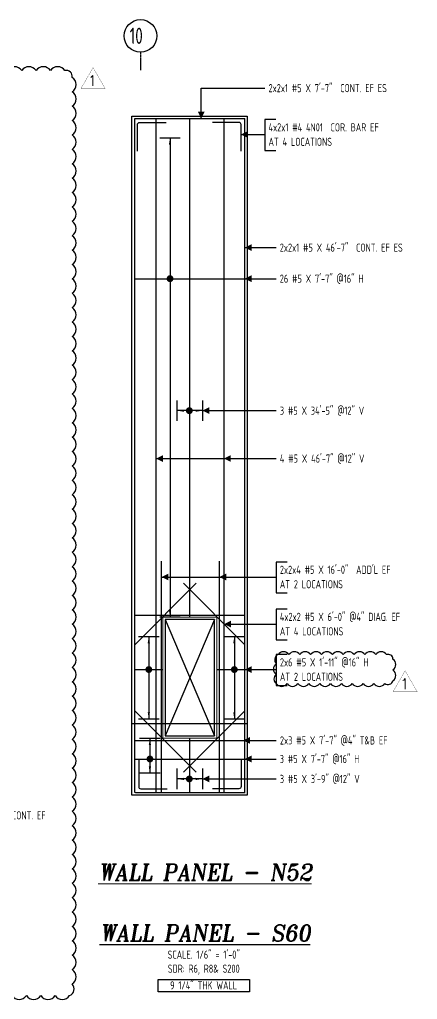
# Model space of a CAD drawing. Header units: inches. Extents: x 10095 to 38568, y -2433 to 4174.
# Drawn here: x 23347 to 23677, y 169 to 982 of the extents above; entities that cross this region are included whole.
import ezdxf
from ezdxf.enums import TextEntityAlignment as Align

# ---------------------------------------------------------------- set-up
doc = ezdxf.new("R2010")
doc.units = ezdxf.units.IN
doc.header["$MEASUREMENT"] = 0
doc.linetypes.add('PHANTOM', pattern=[2.5, 1.25, -0.25, 0.25, -0.25, 0.25, -0.25])
doc.layers.get('0').update_dxf_attribs({"linetype": 'CONTINUOUS'})
for name, color, linetype in [('0-25', 7, 'CONTINUOUS'), ('0-25TEXT', 7, 'CONTINUOUS'), ('0-35', 3, 'CONTINUOUS'), ('0-35TEXT', 3, 'CONTINUOUS'), ('0-50', 10, 'CONTINUOUS'), ('BAR-LBL', 2, 'CONTINUOUS'), ('GRID', 8, 'PHANTOM'), ('Hatch', 253, 'CONTINUOUS'), ('RANGELAY', 7, 'CONTINUOUS'), ('REBARS', 4, 'CONTINUOUS'), ('REV_1', 150, 'CONTINUOUS')]:
    doc.layers.add(name, color=color, linetype=linetype)
doc.layers.add('COVER', color=6, linetype='CONTINUOUS', lineweight=0, plot=False)
doc.styles.add('AR', font='ARCHQUIK.shx', dxfattribs={"width": 0.8})
doc.styles.add('ROMANT', font='romant')

# ---------------------------------------------------------------- blocks, each defined once
blk = doc.blocks.new('leadrblk')
blk.add_lwpolyline([(0, 0, 0, 1, 0), (1, 0, 1, 1, 0)], format="xyseb")
blk = doc.blocks.new('*U751', base_point=(23487.15, 385.56))
at = {"layer": 'REBARS', "color": 0}
blk.add_lwpolyline([(23487.47, 385.56), (23487.47, 340.56)], dxfattribs=at)
blk = doc.blocks.new('rendmark')
at = {"color": 4}
blk.add_line((0, -3), (0, 3), dxfattribs=at)
blk = doc.blocks.new('rarrow')
at = {"color": 7}
blk.add_solid([(2, -0.33), (2, 0.33), (0, 0)], dxfattribs=at)
blk = doc.blocks.new('*U1778', base_point=(23498.41, 351.9))
at = {"layer": 'RANGELAY'}
blk.add_line((23498.41, 351.9), (23477.41, 351.9), dxfattribs=at)
at = {"layer": 'RANGELAY', "xscale": 2.834645669291339, "yscale": 2.834645669291339}
for name, p, rotation in [('rendmark', (23477.41, 351.9), 359.999996929531), ('rendmark', (23498.41, 351.9), 180), ('rarrow', (23477.41, 351.9), 359.999996929531), ('rarrow', (23498.41, 351.9), 180)]:
    blk.add_blockref(name, p, dxfattribs=dict(at, rotation=rotation))
blk = doc.blocks.new('VPM7621F1')
at = {"const_width": 1}
blk.add_lwpolyline([(-0.5, 0, 1), (0.5, 0, 1)], format="xyb", close=True, dxfattribs=at)
blk = doc.blocks.new('*U1465', base_point=(23442.91, 340.87))
at = {"layer": 'REBARS', "color": 0}
blk.add_lwpolyline([(23442.91, 340.56), (23533.91, 340.56)], dxfattribs=at)
blk = doc.blocks.new('*U1466', base_point=(23442.54, 899.25))
at = {"layer": 'REBARS', "color": 0}
blk.add_lwpolyline([(23442.54, 899.56), (23533.54, 899.56)], dxfattribs=at)
blk = doc.blocks.new('*U1255', base_point=(23441.97, 340.56))
at = {"layer": 'REBARS', "color": 0}
blk.add_lwpolyline([(23442.29, 340.56), (23442.29, 899.56)], dxfattribs=at)
blk = doc.blocks.new('*U1777', base_point=(23524.82, 470.06))
at = {"layer": 'RANGELAY'}
blk.add_line((23524.82, 470.06), (23524.82, 401.56), dxfattribs=at)
at = {"layer": 'RANGELAY', "xscale": 2.834645669291339, "yscale": 2.834645669291339}
for name, p, rotation in [('rendmark', (23524.82, 470.06), 269.9999999999999), ('rarrow', (23524.82, 470.06), 269.9999999999999), ('rarrow', (23524.82, 401.56), 89.999996929531), ('rendmark', (23524.82, 401.56), 89.999996929531)]:
    blk.add_blockref(name, p, dxfattribs=dict(at, rotation=rotation))
blk = doc.blocks.new('VPM762370')
at = {"const_width": 1}
blk.add_lwpolyline([(-0.5, 0, 1), (0.5, 0, 1)], format="xyb", close=True, dxfattribs=at)
blk = doc.blocks.new('*U1595', base_point=(23510.54, 442.28))
at = {"layer": 'REBARS', "color": 0}
blk.add_lwpolyline([(23510.54, 442.59), (23533.54, 442.59)], dxfattribs=at)
blk = doc.blocks.new('*U1073', base_point=(23445.22, 343.56))
at = {"layer": 'REBARS', "color": 0}
blk.add_lwpolyline([(23445.47, 367.56), (23445.47, 345.56, 0.414214), (23447.22, 343.81), (23469.22, 343.81)], format="xyb", dxfattribs=at)
blk = doc.blocks.new('*U1074', base_point=(23530.6, 343.56))
at = {"layer": 'REBARS', "color": 0}
blk.add_lwpolyline([(23530.35, 367.56), (23530.35, 345.56, -0.414214), (23528.6, 343.81), (23506.6, 343.81)], format="xyb", dxfattribs=at)
blk = doc.blocks.new('*U1305', base_point=(23444.22, 896.56))
at = {"layer": 'REBARS', "color": 0}
blk.add_lwpolyline([(23444.47, 872.56), (23444.47, 894.56, -0.414213), (23446.22, 896.31), (23468.22, 896.31)], format="xyb", dxfattribs=at)
blk = doc.blocks.new('*U1468', base_point=(23442.54, 384.12))
at = {"layer": 'REBARS', "color": 0}
blk.add_lwpolyline([(23442.54, 383.81), (23533.54, 383.81)], dxfattribs=at)
blk = doc.blocks.new('*U1469', base_point=(23442.91, 487.5))
at = {"layer": 'REBARS', "color": 0}
blk.add_lwpolyline([(23442.91, 487.81), (23533.91, 487.81)], dxfattribs=at)
blk = doc.blocks.new('*U721', base_point=(23512.1, 340.56))
at = {"layer": 'REBARS', "color": 0}
blk.add_lwpolyline([(23512.41, 340.56), (23512.41, 532.56)], dxfattribs=at)
blk = doc.blocks.new('*U722', base_point=(23464.79, 340.56))
at = {"layer": 'REBARS', "color": 0}
blk.add_lwpolyline([(23464.48, 340.56), (23464.48, 532.56)], dxfattribs=at)
blk = doc.blocks.new('*U567', base_point=(23533.76, 408.22))
at = {"layer": 'REBARS', "color": 0}
blk.add_lwpolyline([(23533.54, 408.44), (23482.62, 357.53)], dxfattribs=at)
blk = doc.blocks.new('*U568', base_point=(23442.06, 408.22))
at = {"layer": 'REBARS', "color": 0}
blk.add_lwpolyline([(23442.29, 408.44), (23493.2, 357.53)], dxfattribs=at)
blk = doc.blocks.new('*U569', base_point=(23442.06, 463.4))
at = {"layer": 'REBARS', "color": 0}
blk.add_lwpolyline([(23442.29, 463.18), (23493.2, 514.09)], dxfattribs=at)
blk = doc.blocks.new('*U570', base_point=(23533.76, 463.4))
at = {"layer": 'REBARS', "color": 0}
blk.add_lwpolyline([(23533.54, 463.18), (23482.62, 514.09)], dxfattribs=at)
blk = doc.blocks.new('*U1467', base_point=(23442.54, 368.1))
at = {"layer": 'REBARS', "color": 0}
blk.add_lwpolyline([(23442.54, 368.41), (23533.54, 368.41)], dxfattribs=at)
blk = doc.blocks.new('*U1776', base_point=(23454.77, 385.56))
at = {"layer": 'RANGELAY'}
blk.add_line((23454.77, 385.56), (23454.77, 356.56), dxfattribs=at)
at = {"layer": 'RANGELAY', "xscale": 2.834645669291339, "yscale": 2.834645669291339}
for name, p, rotation in [('rendmark', (23454.77, 385.56), 269.9999999999999), ('rarrow', (23454.77, 385.56), 269.9999999999999), ('rarrow', (23454.77, 356.56), 89.999996929531), ('rendmark', (23454.77, 356.56), 89.999996929531)]:
    blk.add_blockref(name, p, dxfattribs=dict(at, rotation=rotation))
blk = doc.blocks.new('VPM762992')
at = {"const_width": 1}
blk.add_lwpolyline([(-0.5, 0, 1), (0.5, 0, 1)], format="xyb", close=True, dxfattribs=at)
blk = doc.blocks.new('*U1256', base_point=(23533.85, 340.56))
at = {"layer": 'REBARS', "color": 0}
blk.add_lwpolyline([(23533.53, 340.56), (23533.54, 899.56)], dxfattribs=at)
blk = doc.blocks.new('*U1075', base_point=(23530.6, 896.56))
at = {"layer": 'REBARS', "color": 0}
blk.add_lwpolyline([(23530.35, 872.56), (23530.35, 894.56, 0.414213), (23528.6, 896.31), (23506.6, 896.31)], format="xyb", dxfattribs=at)
blk = doc.blocks.new('*U1259', base_point=(23487.15, 899.66))
at = {"layer": 'REBARS', "color": 0}
blk.add_lwpolyline([(23487.47, 899.66), (23487.47, 486.66)], dxfattribs=at)
blk = doc.blocks.new('*U1775', base_point=(23498.41, 657.28))
at = {"layer": 'RANGELAY'}
blk.add_line((23498.41, 657.28), (23477.41, 657.28), dxfattribs=at)
at = {"layer": 'RANGELAY', "xscale": 2.834645669291339, "yscale": 2.834645669291339}
for name, p, rotation in [('rendmark', (23477.41, 657.28), 359.999996929531), ('rarrow', (23477.41, 657.28), 359.999996929531), ('rarrow', (23498.41, 657.28), 180), ('rendmark', (23498.41, 657.28), 180)]:
    blk.add_blockref(name, p, dxfattribs=dict(at, rotation=rotation))
blk = doc.blocks.new('VPM762BE1')
at = {"const_width": 1}
blk.add_lwpolyline([(-0.5, 0, 1), (0.5, 0, 1)], format="xyb", close=True, dxfattribs=at)
blk = doc.blocks.new('*U1470', base_point=(23442.54, 766.4))
at = {"layer": 'REBARS', "color": 0}
blk.add_lwpolyline([(23442.54, 766.71), (23533.54, 766.71)], dxfattribs=at)
blk = doc.blocks.new('*U1774', base_point=(23471.48, 883.56))
at = {"layer": 'RANGELAY'}
blk.add_line((23471.48, 883.56), (23471.48, 486.06), dxfattribs=at)
at = {"layer": 'RANGELAY', "xscale": 2.834645669291339, "yscale": 2.834645669291339}
for name, p, rotation in [('rendmark', (23471.48, 883.56), 269.9999999999999), ('rarrow', (23471.48, 883.56), 269.9999999999999), ('rarrow', (23471.48, 486.06), 89.999996929531), ('rendmark', (23471.48, 486.06), 89.999996929531)]:
    blk.add_blockref(name, p, dxfattribs=dict(at, rotation=rotation))
blk = doc.blocks.new('VPM762CE1')
at = {"const_width": 1}
blk.add_lwpolyline([(-0.5, 0, 1), (0.5, 0, 1)], format="xyb", close=True, dxfattribs=at)
blk = doc.blocks.new('*U1257', base_point=(23515.96, 340.56))
at = {"layer": 'REBARS', "color": 0}
blk.add_lwpolyline([(23516.27, 340.56), (23516.27, 899.56)], dxfattribs=at)
blk = doc.blocks.new('*U1258', base_point=(23459.57, 340.56))
at = {"layer": 'REBARS', "color": 0}
blk.add_lwpolyline([(23459.89, 340.56), (23459.89, 899.56)], dxfattribs=at)
blk = doc.blocks.new('Rev_Tri (48)')
at = {"const_width": 0.128}
blk.add_lwpolyline([(6.69, 11.58), (13.37, 0), (0, 0)], close=True, dxfattribs=at)
at = {"color": 1, "style": 'ROMANT'}
blk.add_attdef('R', (3.93, 1.52, -0.03), '', height=5.75, dxfattribs=at)
blk = doc.blocks.new('*U1756', base_point=(23453.87, 470.06))
at = {"layer": 'RANGELAY'}
blk.add_line((23453.87, 470.06), (23453.87, 401.56), dxfattribs=at)
at = {"layer": 'RANGELAY', "xscale": 2.834645669291339, "yscale": 2.834645669291339}
for name, p, rotation in [('rendmark', (23453.87, 470.06), 269.9999999999999), ('rarrow', (23453.87, 470.06), 269.9999999999999), ('rarrow', (23453.87, 401.56), 89.999996929531), ('rendmark', (23453.87, 401.56), 89.999996929531)]:
    blk.add_blockref(name, p, dxfattribs=dict(at, rotation=rotation))
blk = doc.blocks.new('VPMB16742')
at = {"const_width": 1}
blk.add_lwpolyline([(-0.5, 0, 1), (0.5, 0, 1)], format="xyb", close=True, dxfattribs=at)
blk = doc.blocks.new('*U1596', base_point=(23442.29, 442.28))
at = {"layer": 'REBARS', "color": 0}
blk.add_lwpolyline([(23442.29, 442.59), (23465.29, 442.59)], dxfattribs=at)

msp = doc.modelspace()

# ---------------------------------------------------------------- linework, layer by layer
at = {"layer": '0-25'}
for points in [[(23508.41016, 484.05797), (23467.41016, 387.55797)], [(23467.41016, 484.05797), (23508.41016, 387.55797)]]:
    msp.add_lwpolyline(points, dxfattribs=at)
at = {"layer": '0-25TEXT'}
for points in [[(23497.29928, 899.55797), (23497.29928, 924.73575), (23550.15401, 924.73575)], [(23559.15306, 898.59892), (23550.15401, 898.59892), (23550.15401, 873.1016), (23559.15306, 873.1016)], [(23530.3547, 886.22522), (23550.15401, 886.22522)], [(23533.53511, 792.49036), (23559.45944, 792.49036)], [(23533.45944, 766.71055), (23559.45944, 766.71055)], [(23498.41016, 657.28238), (23559.53516, 657.28238)], [(23459.88573, 617.55797), (23559.53516, 617.55796)], [(23568.53422, 531.70502), (23559.53516, 531.70502), (23559.53516, 506.2077), (23568.53422, 506.2077)], [(23464.4768, 519.33132), (23559.53516, 519.33132)], [(23568.53422, 492.67133), (23559.53516, 492.67133), (23559.53516, 467.17401), (23568.53422, 467.17401)], [(23516.41313, 480.29763), (23559.53516, 480.29763)], [(23568.592, 454.96475), (23559.59294, 454.96475), (23559.59294, 429.46742), (23568.592, 429.46742)], [(23533.53516, 442.59105), (23559.59294, 442.59105)], [(23532.12801, 383.80701), (23559.59294, 383.80701)], [(23533.45944, 368.41139), (23559.45944, 368.41139)], [(23498.41016, 351.90447), (23559.53516, 351.90447)]]:
    msp.add_lwpolyline(points, dxfattribs=at)
at = {"layer": '0-35'}
for points in [[(23439.91016, 901.55797), (23535.53516, 901.55797), (23535.53516, 338.55797), (23439.91016, 338.55797)], [(23508.41016, 484.05797), (23467.41016, 484.05797), (23467.41016, 387.55797), (23508.41016, 387.55797)]]:
    msp.add_lwpolyline(points, close=True, dxfattribs=at)
at = {"layer": '0-50'}
msp.add_lwpolyline([(23461.48604, 185.69915), (23537.37289, 185.69915), (23537.37289, 175.34279), (23461.48604, 175.34279)], close=True, dxfattribs=at)
msp.add_circle((23446.98308, 968.01421), 13.54592, dxfattribs=at)
at = {"layer": 'COVER'}
for points in [[(23442.28516, 899.55797), (23533.53516, 899.55797), (23533.53516, 340.55796), (23442.28516, 340.55796)], [(23510.41016, 486.05797), (23465.41016, 486.05797), (23465.41016, 385.55797), (23510.41016, 385.55797)]]:
    msp.add_lwpolyline(points, close=True, dxfattribs=at)
at = {"layer": 'GRID', "lineweight": -3}
msp.add_lwpolyline([(23446.98308, 954.46829), (23446.98308, 939.52327)], dxfattribs=at)
at = {"layer": 'Hatch'}
msp.add_line((23535.53516, 397.55797), (23440.28516, 397.55797), dxfattribs=at)
at = {"layer": 'REV_1'}
msp.add_lwpolyline([(23340.41109, 172.16546, 0.52056705), (23352.3441, 172.16546, 0.52056705), (23364.27712, 172.16546, 0.52056705), (23376.21013, 172.16546, 0.52056705), (23388.14314, 172.16546, 0.52056705), (23390.40594, 181.83568, 0.52056705), (23390.40594, 193.76869, 0.52056705), (23390.40594, 205.7017, 0.52056705), (23390.40594, 217.63472, 0.52056705), (23390.40594, 229.56773, 0.52056705), (23390.40594, 241.50074, 0.52056705), (23390.40594, 253.43376, 0.52056705), (23390.40594, 265.36677, 0.52056705), (23390.40594, 277.29978, 0.52056705), (23390.40594, 289.2328, 0.52056705), (23390.40594, 301.16581, 0.52056705), (23390.40594, 313.09882, 0.52056705), (23390.40594, 325.03184, 0.52056705), (23390.40594, 336.96485, 0.52056705), (23390.40594, 348.89786, 0.52056705), (23390.40594, 360.83088, 0.52056705), (23390.40594, 372.76389, 0.52056705), (23390.40594, 384.6969, 0.52056705), (23390.40594, 396.62992, 0.52056705), (23390.40594, 408.56293, 0.52056705), (23390.40594, 420.49594, 0.52056705), (23390.40594, 432.42896, 0.52056705), (23390.40594, 444.36197, 0.52056705), (23390.40594, 456.29498, 0.52056705), (23390.40594, 468.228, 0.52056705), (23390.40594, 480.16101, 0.52056705), (23390.40594, 492.09402, 0.52056705), (23390.40594, 504.02704, 0.52056705), (23390.40594, 515.96005, 0.52056705), (23390.40594, 527.89306, 0.52056705), (23390.40594, 539.82608, 0.52056705), (23390.40594, 551.75909, 0.52056705), (23390.40594, 563.6921, 0.52056705), (23390.40594, 575.62512, 0.52056705), (23390.40594, 587.55813, 0.52056705), (23390.40594, 599.49115, 0.52056705), (23390.40594, 611.42416, 0.52056705), (23390.40594, 623.35717, 0.52056705), (23390.40594, 635.29019, 0.52056705), (23390.40594, 647.2232, 0.52056705), (23390.40594, 659.15621, 0.52056705), (23390.40594, 671.08923, 0.52056705), (23390.40594, 683.02224, 0.52056705), (23390.40594, 694.95525, 0.52056705), (23390.40594, 706.88827, 0.52056705), (23390.40594, 718.82128, 0.52056705), (23390.40594, 730.75429, 0.52056705), (23390.40594, 742.68731, 0.52056705), (23390.40594, 754.62032, 0.52056705), (23390.40594, 766.55333, 0.52056705), (23390.40594, 778.48635, 0.52056705), (23390.40594, 790.41936, 0.52056705), (23390.40594, 802.35237, 0.52056705), (23390.40594, 814.28539, 0.52056705), (23390.40594, 826.2184, 0.52056705), (23390.40594, 838.15141, 0.52056705), (23390.40594, 850.08443, 0.52056705), (23390.40594, 862.01744, 0.52056705), (23390.40594, 873.95045, 0.52056705), (23390.40594, 885.88347, 0.52056705), (23390.40594, 897.81648, 0.52056705), (23390.40594, 909.74949, 0.52056705), (23390.40594, 921.68251, 0.52056705), (23390.40594, 933.61552, 0.52056705), (23384.22049, 939.36309, 0.52056705), (23372.28748, 939.36309, 0.52056705), (23360.35447, 939.36309, 0.52056705), (23348.42145, 939.36309, 0.52056705), (23336.48844, 939.36309, 0.52056705)], format="xyb", dxfattribs=at)
msp.add_lwpolyline([(23559.59294, 430.996, 0.52056705), (23568.59294, 430.996, 0.52056705), (23577.59294, 430.996, 0.52056705), (23586.59294, 430.996, 0.52056705), (23595.59294, 430.996, 0.52056705), (23604.59294, 430.996, 0.52056705), (23613.59294, 430.996, 0.52056705), (23622.59294, 430.996, 0.52056705), (23631.59294, 430.996, 0.52056705), (23640.59294, 430.996, 0.52056705), (23649.59294, 430.996, 0.52056705), (23656.3621, 433.22684, 0.52056705), (23656.3621, 442.22684, 0.52056705), (23656.3621, 451.22684, 0.52056705), (23651.10001, 454.96475, 0.52056705), (23642.10001, 454.96475, 0.52056705), (23633.10001, 454.96475, 0.52056705), (23624.10001, 454.96475, 0.52056705), (23615.10001, 454.96475, 0.52056705), (23606.10001, 454.96475, 0.52056705), (23597.10001, 454.96475, 0.52056705), (23588.10001, 454.96475, 0.52056705), (23579.10001, 454.96475, 0.52056705), (23570.10001, 454.96475, 0.52056705), (23561.10001, 454.96475, 0.52056705), (23559.59294, 447.47182, 0.52056705), (23559.59294, 438.47182, 0.52056705)], format="xyb", close=True, dxfattribs=at)

# ---------------------------------------------------------------- block references
at = {"layer": '0-25', "xscale": 1.5, "yscale": 1.5, "zscale": 1.5}
for p in [(23397.59792, 924.38792, -0.15), (23656.40872, 424.17762, -0.15)]:
    msp.add_blockref('Rev_Tri (48)', p, dxfattribs=at).add_auto_attribs({'R': '1'})
at = {"layer": '0-25TEXT'}
for name, p, xscale, yscale, rotation in [('leadrblk', (23497.29928, 899.55797), 5.623937007874017, 2.250708661417324, 90.00000153523449), ('VPM762CE1', (23471.47597, 766.71055), 2.834645669291338, 2.834645669291338, 269.9999999999999), ('VPM762BE1', (23487.46722, 657.28238), 2.834645669291338, 2.834645669291338, 179.9999999999999), ('VPMB16742', (23453.8744, 442.59098), 2.834645669291338, 2.834645669291338, 270), ('VPM762370', (23524.81694, 442.59098), 2.834645669291338, 2.834645669291338, 270), ('VPM762992', (23454.7691, 368.41139), 2.834645669291338, 2.834645669291338, 269.9999999999999), ('VPM7621F1', (23487.46722, 351.90447), 2.834645669291338, 2.834645669291338, 179.9999999999999)]:
    msp.add_blockref(name, p, dxfattribs=dict(at, xscale=xscale, yscale=yscale, rotation=rotation))
at = {"layer": '0-25TEXT', "xscale": 5.623937007874017, "yscale": 2.250708661417324}
for p in [(23530.3547, 886.22522), (23533.53511, 792.49036), (23533.45944, 766.71055), (23498.41016, 657.28238), (23459.88573, 617.55797), (23516.26794, 617.55799), (23464.4768, 519.33133), (23512.41017, 519.33132), (23516.41313, 480.29763), (23533.53516, 442.59105), (23532.12801, 383.80701), (23533.45944, 368.41139), (23498.41016, 351.90447)]:
    msp.add_blockref('leadrblk', p, dxfattribs=at)
at = {"layer": 'RANGELAY'}
for name, p in [('*U1774', (23471.47597, 883.55797)), ('*U1775', (23498.41016, 657.28238)), ('*U1756', (23453.8744, 470.05797)), ('*U1777', (23524.81694, 470.05797)), ('*U1776', (23454.7691, 385.55797)), ('*U1778', (23498.41016, 351.90447))]:
    msp.add_blockref(name, p, dxfattribs=at)
at = {"layer": 'REBARS', "color": 4}
for name, p in [('*U1255', (23441.97284, 340.55796)), ('*U1466', (23442.53516, 899.24547)), ('*U1305', (23444.21563, 896.55796)), ('*U1258', (23459.57331, 340.55796)), ('*U1259', (23487.15471, 899.6641)), ('*U1075', (23530.60469, 896.55797)), ('*U1257', (23515.95552, 340.55796)), ('*U1256', (23533.84748, 340.55796)), ('*U1470', (23442.53516, 766.39805)), ('*U722', (23464.78924, 340.55797)), ('*U721', (23512.09773, 340.55797)), ('*U569', (23442.06419, 463.39655)), ('*U570', (23533.75614, 463.39655)), ('*U1469', (23442.91016, 487.49639)), ('*U1596', (23442.28516, 442.27855)), ('*U1595', (23510.53516, 442.27855)), ('*U568', (23442.06419, 408.21938)), ('*U567', (23533.75614, 408.21938)), ('*U1468', (23442.53516, 384.11954)), ('*U751', (23487.15471, 385.55797)), ('*U1467', (23442.53516, 368.09889)), ('*U1073', (23445.21563, 343.55797)), ('*U1074', (23530.60469, 343.55797)), ('*U1465', (23442.91016, 340.87047))]:
    msp.add_blockref(name, p, dxfattribs=at)

# ---------------------------------------------------------------- texts
at = {"color": 7, "linetype": 'Continuous', "style": 'ROMANT', "oblique": 9, "width": 0.95}
msp.add_text('%%UWALL PANEL - S60', height=13.5, dxfattribs=at).set_placement((23500.80134, 217.27105), align=Align.CENTER)
at = {"layer": '0-35TEXT', "style": 'AR', "width": 0.8}
for s, p in [('AT 4 LOCATIONS', (23553.15369, 876.8512)), ('AT 2 LOCATIONS', (23562.53485, 509.9573)), ('AT 4 LOCATIONS', (23562.53485, 470.92362)), ('AT 2 LOCATIONS', (23562.59263, 433.21703))]:
    msp.add_text(s, height=6.7498312, dxfattribs=at).set_placement(p)
for s, p in [('SCALE. 1/6" = 1\'-0"', (23499.42946, 202.82416)), ('SDR: R6, R8& S200', (23499.42946, 191.15597)), ('9 1/4" THK WALL', (23499.35254, 177.36795))]:
    msp.add_text(s, height=6.7498312, dxfattribs=at).set_placement(p, align=Align.CENTER)
at = {"layer": '0-50', "style": 'AR', "width": 0.8}
msp.add_text('10', height=13.5, dxfattribs=at).set_placement((23437.98259, 961.36806))
at = {"layer": 'BAR-LBL', "style": 'AR', "width": 0.8}
for s, p in [('2x2x1 #5 X 7\'-7"  CONT. EF ES', (23553.15369, 921.3611)), ('4x2x1 #4 4N01  COR. BAR EF', (23553.15369, 888.84994)), ('2x2x1 #5 X 46\'-7"  CONT. EF ES', (23562.45912, 789.11572)), ('26 #5 X 7\'-7" @16" H', (23562.45912, 763.3359)), ('3 #5 X 34\'-5" @12" V', (23562.53485, 653.90773)), ('4 #5 X 46\'-7" @12" V', (23562.53485, 614.18332)), ('2x2x4 #5 X 16\'-0"  ADD\'L EF', (23562.53485, 521.95604)), ('4x2x2 #5 X 6\'-0" @4" DIAG. EF', (23562.53485, 482.92236)), ('2x6 #5 X 1\'-11" @16" H', (23562.59263, 445.21577)), ('2x3 #5 X 7\'-7" @4" T&B EF', (23562.59263, 380.43236)), ('3 #5 X 7\'-7" @16" H', (23562.45912, 365.03674)), ('3 #5 X 3\'-9" @12" V', (23562.53485, 348.52983))]:
    msp.add_text(s, height=6.7492913, dxfattribs=at).set_placement(p)
msp.add_text('2x1 #5 X 28\'-1"  CONT. EF', height=6.7492913, dxfattribs=at).set_placement((23368.24364, 318.31091), align=Align.RIGHT)
at = {"layer": 'COVER', "style": 'ROMANT', "oblique": 9, "width": 0.95}
msp.add_text('%%UWALL PANEL - N52', height=13.5, dxfattribs=at).set_placement((23500.80134, 267.72898), align=Align.CENTER)

doc.saveas('drawing.dxf')
